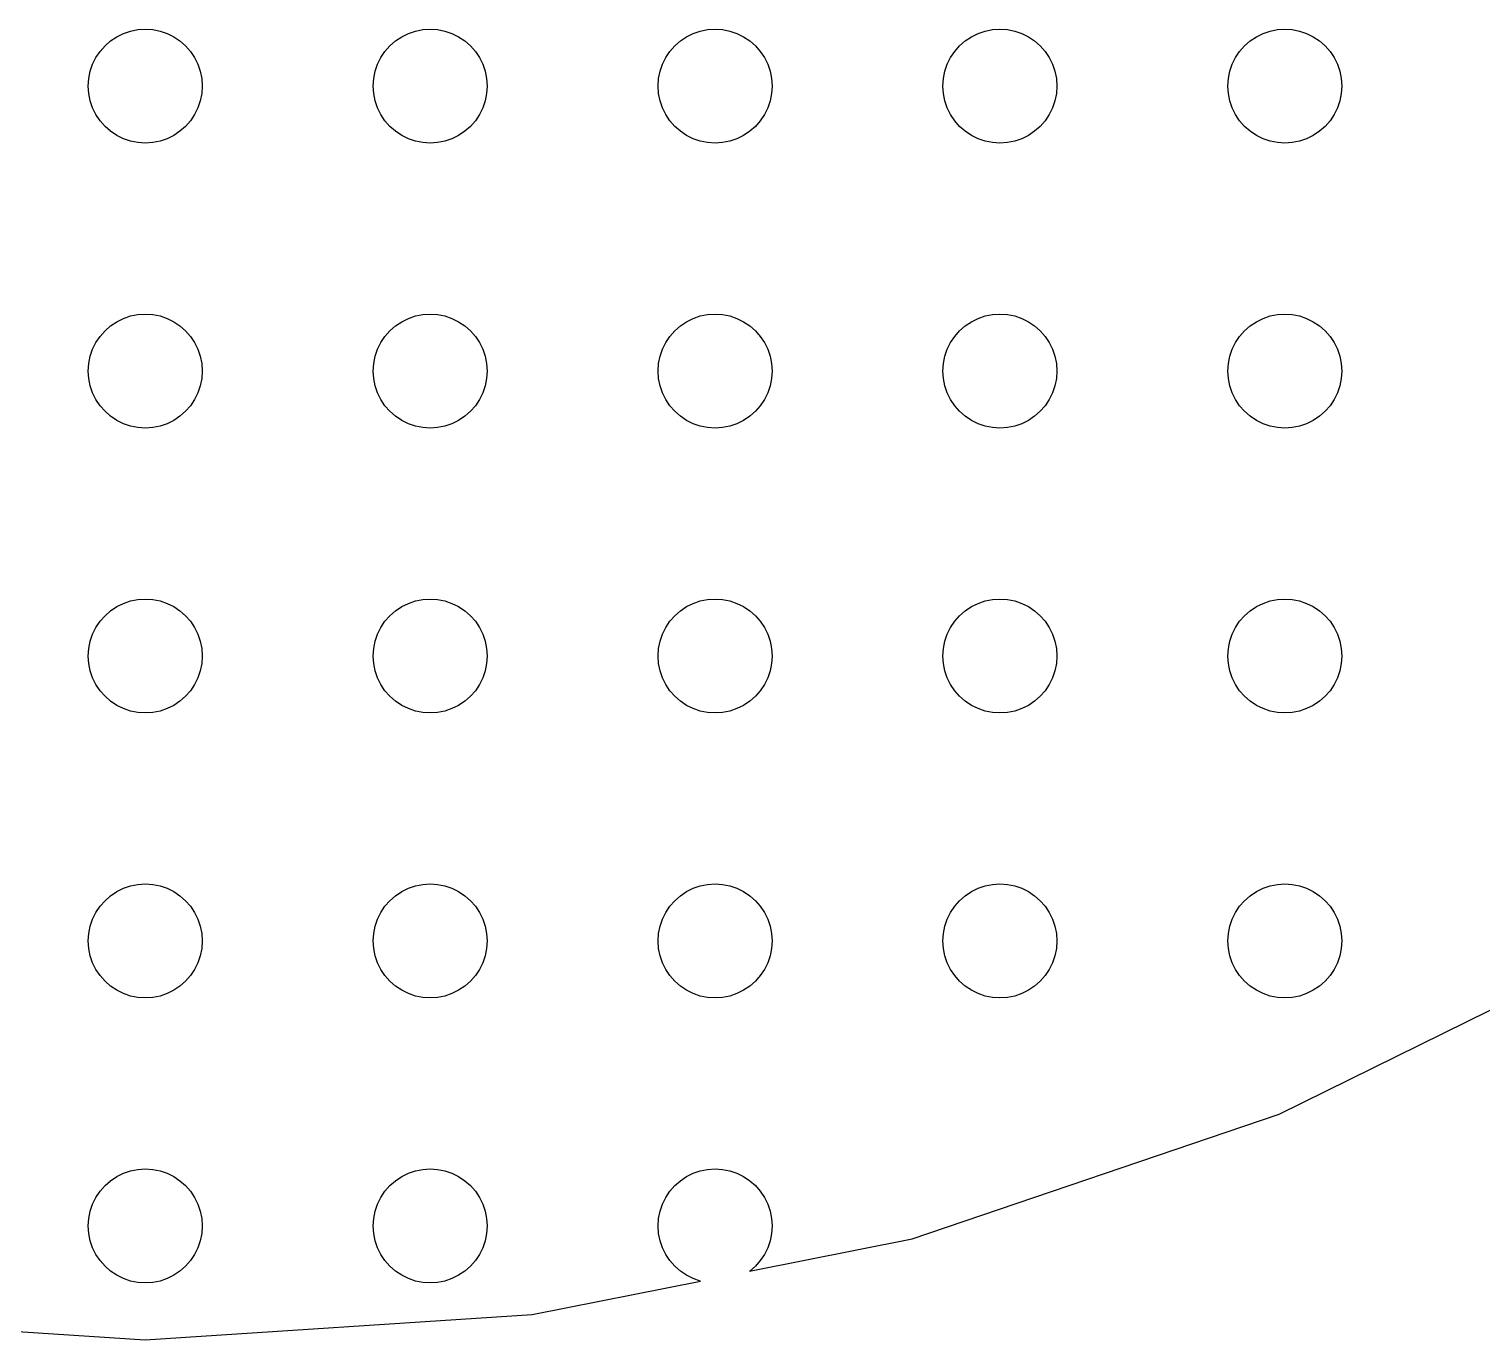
# Model space of a CAD drawing. Header units: metres. Extents: x -156 to 156, y -156 to 156.
# Drawn here: x -6.1 to 70.4, y -156 to -87 of the extents above; entities that cross this region are included whole.
import ezdxf

# ---------------------------------------------------------------- set-up
doc = ezdxf.new("R2010")
doc.units = ezdxf.units.M

msp = doc.modelspace()

# ---------------------------------------------------------------- linework, layer by layer
for p, q in [((-1.14804, -87.2284), (-0.77644, -87.1022)), ((-0.77644, -87.1022), (-0.39157, -87.0257)), ((-0.39157, -87.0257), (0, -87)), ((0, -87), (0.39157, -87.0257)), ((0.39157, -87.0257), (0.77644, -87.1022)), ((0.77644, -87.1022), (1.14804, -87.2284)), ((13.8519, -87.2284), (14.2235, -87.1022)), ((14.2235, -87.1022), (14.6084, -87.0257)), ((14.6084, -87.0257), (15, -87)), ((15, -87), (15.3916, -87.0257)), ((15.3916, -87.0257), (15.7764, -87.1022)), ((15.7764, -87.1022), (16.148, -87.2284)), ((28.8519, -87.2284), (29.2235, -87.1022)), ((29.2235, -87.1022), (29.6084, -87.0257)), ((29.6084, -87.0257), (30, -87)), ((30, -87), (30.3916, -87.0257)), ((30.3916, -87.0257), (30.7764, -87.1022)), ((30.7764, -87.1022), (31.148, -87.2284)), ((43.8519, -87.2284), (44.2235, -87.1022)), ((44.2235, -87.1022), (44.6084, -87.0257)), ((44.6084, -87.0257), (45, -87)), ((45, -87), (45.3916, -87.0257)), ((45.3916, -87.0257), (45.7765, -87.1022)), ((45.7765, -87.1022), (46.148, -87.2284)), ((58.8519, -87.2284), (59.2235, -87.1022)), ((59.2235, -87.1022), (59.6084, -87.0257)), ((59.6084, -87.0257), (60, -87)), ((60, -87), (60.3916, -87.0257)), ((60.3916, -87.0257), (60.7765, -87.1022)), ((60.7765, -87.1022), (61.148, -87.2284)), ((-2.38005, -88.1737), (-2.12131, -87.8787)), ((-2.12131, -87.8787), (-1.82628, -87.6199)), ((-1.82628, -87.6199), (-1.5, -87.4019)), ((-1.5, -87.4019), (-1.14804, -87.2284)), ((1.14804, -87.2284), (1.5, -87.4019)), ((1.5, -87.4019), (1.82628, -87.6199)), ((1.82628, -87.6199), (2.12131, -87.8787)), ((2.12131, -87.8787), (2.38005, -88.1737)), ((12.6199, -88.1737), (12.8787, -87.8787)), ((12.8787, -87.8787), (13.1737, -87.6199)), ((13.1737, -87.6199), (13.5, -87.4019)), ((13.5, -87.4019), (13.8519, -87.2284)), ((16.148, -87.2284), (16.5, -87.4019)), ((16.5, -87.4019), (16.8263, -87.6199)), ((16.8263, -87.6199), (17.1213, -87.8787)), ((17.1213, -87.8787), (17.3801, -88.1737)), ((27.6199, -88.1737), (27.8787, -87.8787)), ((27.8787, -87.8787), (28.1737, -87.6199)), ((28.1737, -87.6199), (28.5, -87.4019)), ((28.5, -87.4019), (28.8519, -87.2284)), ((31.148, -87.2284), (31.5, -87.4019)), ((31.5, -87.4019), (31.8263, -87.6199)), ((31.8263, -87.6199), (32.1213, -87.8787)), ((32.1213, -87.8787), (32.3801, -88.1737)), ((42.6199, -88.1737), (42.8787, -87.8787)), ((42.8787, -87.8787), (43.1737, -87.6199)), ((43.1737, -87.6199), (43.5, -87.4019)), ((43.5, -87.4019), (43.8519, -87.2284)), ((46.148, -87.2284), (46.5, -87.4019)), ((46.5, -87.4019), (46.8263, -87.6199)), ((46.8263, -87.6199), (47.1213, -87.8787)), ((47.1213, -87.8787), (47.3801, -88.1737)), ((57.6199, -88.1737), (57.8787, -87.8787)), ((57.8787, -87.8787), (58.1737, -87.6199)), ((58.1737, -87.6199), (58.5, -87.4019)), ((58.5, -87.4019), (58.8519, -87.2284)), ((61.148, -87.2284), (61.5, -87.4019)), ((61.5, -87.4019), (61.8263, -87.6199)), ((61.8263, -87.6199), (62.1213, -87.8787)), ((62.1213, -87.8787), (62.3801, -88.1737)), ((-2.77164, -88.8519), (-2.59807, -88.5)), ((-2.59807, -88.5), (-2.38005, -88.1737)), ((2.38005, -88.1737), (2.59807, -88.5)), ((2.59807, -88.5), (2.77164, -88.8519)), ((12.2283, -88.8519), (12.4019, -88.5)), ((12.4019, -88.5), (12.6199, -88.1737)), ((17.3801, -88.1737), (17.5981, -88.5)), ((17.5981, -88.5), (17.7716, -88.8519)), ((27.2283, -88.8519), (27.4019, -88.5)), ((27.4019, -88.5), (27.6199, -88.1737)), ((32.3801, -88.1737), (32.5981, -88.5)), ((32.5981, -88.5), (32.7716, -88.8519)), ((42.2284, -88.8519), (42.4019, -88.5)), ((42.4019, -88.5), (42.6199, -88.1737)), ((47.3801, -88.1737), (47.5981, -88.5)), ((47.5981, -88.5), (47.7716, -88.8519)), ((57.2284, -88.8519), (57.4019, -88.5)), ((57.4019, -88.5), (57.6199, -88.1737)), ((62.3801, -88.1737), (62.5981, -88.5)), ((62.5981, -88.5), (62.7716, -88.8519)), ((-2.97432, -89.6084), (-2.89777, -89.2235)), ((-2.89777, -89.2235), (-2.77164, -88.8519)), ((2.77164, -88.8519), (2.89777, -89.2235)), ((2.89777, -89.2235), (2.97432, -89.6084)), ((12.0257, -89.6084), (12.1022, -89.2235)), ((12.1022, -89.2235), (12.2283, -88.8519)), ((17.7716, -88.8519), (17.8978, -89.2235)), ((17.8978, -89.2235), (17.9743, -89.6084)), ((27.0257, -89.6084), (27.1022, -89.2235)), ((27.1022, -89.2235), (27.2283, -88.8519)), ((32.7716, -88.8519), (32.8978, -89.2235)), ((32.8978, -89.2235), (32.9743, -89.6084)), ((42.0257, -89.6084), (42.1022, -89.2235)), ((42.1022, -89.2235), (42.2284, -88.8519)), ((47.7716, -88.8519), (47.8978, -89.2235)), ((47.8978, -89.2235), (47.9743, -89.6084)), ((57.0257, -89.6084), (57.1022, -89.2235)), ((57.1022, -89.2235), (57.2284, -88.8519)), ((62.7716, -88.8519), (62.8978, -89.2235)), ((62.8978, -89.2235), (62.9743, -89.6084)), ((-3, -90), (-2.97432, -89.6084)), ((-2.97432, -90.3916), (-3, -90)), ((2.97432, -89.6084), (3, -90)), ((3, -90), (2.97432, -90.3916)), ((12, -90), (12.0257, -89.6084)), ((12.0257, -90.3916), (12, -90)), ((17.9743, -89.6084), (18, -90)), ((18, -90), (17.9743, -90.3916)), ((27, -90), (27.0257, -89.6084)), ((27.0257, -90.3916), (27, -90)), ((32.9743, -89.6084), (33, -90)), ((33, -90), (32.9743, -90.3916)), ((42, -90), (42.0257, -89.6084)), ((42.0257, -90.3916), (42, -90)), ((47.9743, -89.6084), (48, -90)), ((48, -90), (47.9743, -90.3916)), ((57, -90), (57.0257, -89.6084)), ((57.0257, -90.3916), (57, -90)), ((62.9743, -89.6084), (63, -90)), ((63, -90), (62.9743, -90.3916)), ((-2.89777, -90.7765), (-2.97432, -90.3916)), ((-2.77164, -91.148), (-2.89777, -90.7765)), ((2.89777, -90.7765), (2.77164, -91.148)), ((2.97432, -90.3916), (2.89777, -90.7765)), ((12.1022, -90.7765), (12.0257, -90.3916)), ((12.2283, -91.148), (12.1022, -90.7765)), ((17.8978, -90.7765), (17.7716, -91.148)), ((17.9743, -90.3916), (17.8978, -90.7765)), ((27.1022, -90.7765), (27.0257, -90.3916)), ((27.2283, -91.148), (27.1022, -90.7765)), ((32.8978, -90.7765), (32.7716, -91.148)), ((32.9743, -90.3916), (32.8978, -90.7765)), ((42.1022, -90.7765), (42.0257, -90.3916)), ((42.2284, -91.148), (42.1022, -90.7765)), ((47.8978, -90.7765), (47.7716, -91.148)), ((47.9743, -90.3916), (47.8978, -90.7765)), ((57.1022, -90.7765), (57.0257, -90.3916)), ((57.2284, -91.148), (57.1022, -90.7765)), ((62.8978, -90.7765), (62.7716, -91.148)), ((62.9743, -90.3916), (62.8978, -90.7765)), ((-2.59807, -91.5), (-2.77164, -91.148)), ((-2.38005, -91.8263), (-2.59807, -91.5)), ((2.59807, -91.5), (2.38005, -91.8263)), ((2.77164, -91.148), (2.59807, -91.5)), ((12.4019, -91.5), (12.2283, -91.148)), ((12.6199, -91.8263), (12.4019, -91.5)), ((17.5981, -91.5), (17.3801, -91.8263)), ((17.7716, -91.148), (17.5981, -91.5)), ((27.4019, -91.5), (27.2283, -91.148)), ((27.6199, -91.8263), (27.4019, -91.5)), ((32.5981, -91.5), (32.3801, -91.8263)), ((32.7716, -91.148), (32.5981, -91.5)), ((42.4019, -91.5), (42.2284, -91.148)), ((42.6199, -91.8263), (42.4019, -91.5)), ((47.5981, -91.5), (47.3801, -91.8263)), ((47.7716, -91.148), (47.5981, -91.5)), ((57.4019, -91.5), (57.2284, -91.148)), ((57.6199, -91.8263), (57.4019, -91.5)), ((62.5981, -91.5), (62.3801, -91.8263)), ((62.7716, -91.148), (62.5981, -91.5)), ((-2.12131, -92.1213), (-2.38005, -91.8263)), ((-1.82628, -92.3801), (-2.12131, -92.1213)), ((-1.5, -92.5981), (-1.82628, -92.3801)), ((1.82628, -92.3801), (1.5, -92.5981)), ((2.12131, -92.1213), (1.82628, -92.3801)), ((2.38005, -91.8263), (2.12131, -92.1213)), ((12.8787, -92.1213), (12.6199, -91.8263)), ((13.1737, -92.3801), (12.8787, -92.1213)), ((13.5, -92.5981), (13.1737, -92.3801)), ((16.8263, -92.3801), (16.5, -92.5981)), ((17.1213, -92.1213), (16.8263, -92.3801)), ((17.3801, -91.8263), (17.1213, -92.1213)), ((27.8787, -92.1213), (27.6199, -91.8263)), ((28.1737, -92.3801), (27.8787, -92.1213)), ((28.5, -92.5981), (28.1737, -92.3801)), ((31.8263, -92.3801), (31.5, -92.5981)), ((32.1213, -92.1213), (31.8263, -92.3801)), ((32.3801, -91.8263), (32.1213, -92.1213)), ((42.8787, -92.1213), (42.6199, -91.8263)), ((43.1737, -92.3801), (42.8787, -92.1213)), ((43.5, -92.5981), (43.1737, -92.3801)), ((46.8263, -92.3801), (46.5, -92.5981)), ((47.1213, -92.1213), (46.8263, -92.3801)), ((47.3801, -91.8263), (47.1213, -92.1213)), ((57.8787, -92.1213), (57.6199, -91.8263)), ((58.1737, -92.3801), (57.8787, -92.1213)), ((58.5, -92.5981), (58.1737, -92.3801)), ((61.8263, -92.3801), (61.5, -92.5981)), ((62.1213, -92.1213), (61.8263, -92.3801)), ((62.3801, -91.8263), (62.1213, -92.1213)), ((-1.14804, -92.7716), (-1.5, -92.5981)), ((-0.77644, -92.8978), (-1.14804, -92.7716)), ((-0.39157, -92.9743), (-0.77644, -92.8978)), ((0, -93), (-0.39157, -92.9743)), ((0.39157, -92.9743), (0, -93)), ((0.77644, -92.8978), (0.39157, -92.9743)), ((1.14804, -92.7716), (0.77644, -92.8978)), ((1.5, -92.5981), (1.14804, -92.7716)), ((13.8519, -92.7716), (13.5, -92.5981)), ((14.2235, -92.8978), (13.8519, -92.7716)), ((14.6084, -92.9743), (14.2235, -92.8978)), ((15, -93), (14.6084, -92.9743)), ((15.3916, -92.9743), (15, -93)), ((15.7764, -92.8978), (15.3916, -92.9743)), ((16.148, -92.7716), (15.7764, -92.8978)), ((16.5, -92.5981), (16.148, -92.7716)), ((28.8519, -92.7716), (28.5, -92.5981)), ((29.2235, -92.8978), (28.8519, -92.7716)), ((29.6084, -92.9743), (29.2235, -92.8978)), ((30, -93), (29.6084, -92.9743)), ((30.3916, -92.9743), (30, -93)), ((30.7764, -92.8978), (30.3916, -92.9743)), ((31.148, -92.7716), (30.7764, -92.8978)), ((31.5, -92.5981), (31.148, -92.7716)), ((43.8519, -92.7716), (43.5, -92.5981)), ((44.2235, -92.8978), (43.8519, -92.7716)), ((44.6084, -92.9743), (44.2235, -92.8978)), ((45, -93), (44.6084, -92.9743)), ((45.3916, -92.9743), (45, -93)), ((45.7765, -92.8978), (45.3916, -92.9743)), ((46.148, -92.7716), (45.7765, -92.8978)), ((46.5, -92.5981), (46.148, -92.7716)), ((58.8519, -92.7716), (58.5, -92.5981)), ((59.2235, -92.8978), (58.8519, -92.7716)), ((59.6084, -92.9743), (59.2235, -92.8978)), ((60, -93), (59.6084, -92.9743)), ((60.3916, -92.9743), (60, -93)), ((60.7765, -92.8978), (60.3916, -92.9743)), ((61.148, -92.7716), (60.7765, -92.8978)), ((61.5, -92.5981), (61.148, -92.7716)), ((-1.82628, -102.62), (-1.5, -102.402)), ((-1.5, -102.402), (-1.14804, -102.228)), ((-1.14804, -102.228), (-0.77644, -102.102)), ((-0.77644, -102.102), (-0.39157, -102.026)), ((-0.39157, -102.026), (0, -102)), ((0, -102), (0.39157, -102.026)), ((0.39157, -102.026), (0.77644, -102.102)), ((0.77644, -102.102), (1.14804, -102.228)), ((1.14804, -102.228), (1.5, -102.402)), ((1.5, -102.402), (1.82628, -102.62)), ((13.1737, -102.62), (13.5, -102.402)), ((13.5, -102.402), (13.8519, -102.228)), ((13.8519, -102.228), (14.2235, -102.102)), ((14.2235, -102.102), (14.6084, -102.026)), ((14.6084, -102.026), (15, -102)), ((15, -102), (15.3916, -102.026)), ((15.3916, -102.026), (15.7764, -102.102)), ((15.7764, -102.102), (16.148, -102.228)), ((16.148, -102.228), (16.5, -102.402)), ((16.5, -102.402), (16.8263, -102.62)), ((28.1737, -102.62), (28.5, -102.402)), ((28.5, -102.402), (28.8519, -102.228)), ((28.8519, -102.228), (29.2235, -102.102)), ((29.2235, -102.102), (29.6084, -102.026)), ((29.6084, -102.026), (30, -102)), ((30, -102), (30.3916, -102.026)), ((30.3916, -102.026), (30.7764, -102.102)), ((30.7764, -102.102), (31.148, -102.228)), ((31.148, -102.228), (31.5, -102.402)), ((31.5, -102.402), (31.8263, -102.62)), ((43.1737, -102.62), (43.5, -102.402)), ((43.5, -102.402), (43.8519, -102.228)), ((43.8519, -102.228), (44.2235, -102.102)), ((44.2235, -102.102), (44.6084, -102.026)), ((44.6084, -102.026), (45, -102)), ((45, -102), (45.3916, -102.026)), ((45.3916, -102.026), (45.7765, -102.102)), ((45.7765, -102.102), (46.148, -102.228)), ((46.148, -102.228), (46.5, -102.402)), ((46.5, -102.402), (46.8263, -102.62)), ((58.1737, -102.62), (58.5, -102.402)), ((58.5, -102.402), (58.8519, -102.228)), ((58.8519, -102.228), (59.2235, -102.102)), ((59.2235, -102.102), (59.6084, -102.026)), ((59.6084, -102.026), (60, -102)), ((60, -102), (60.3916, -102.026)), ((60.3916, -102.026), (60.7765, -102.102)), ((60.7765, -102.102), (61.148, -102.228)), ((61.148, -102.228), (61.5, -102.402)), ((61.5, -102.402), (61.8263, -102.62)), ((-2.59807, -103.5), (-2.38005, -103.174)), ((-2.38005, -103.174), (-2.12131, -102.879)), ((-2.12131, -102.879), (-1.82628, -102.62)), ((1.82628, -102.62), (2.12131, -102.879)), ((2.12131, -102.879), (2.38005, -103.174)), ((2.38005, -103.174), (2.59807, -103.5)), ((12.4019, -103.5), (12.6199, -103.174)), ((12.6199, -103.174), (12.8787, -102.879)), ((12.8787, -102.879), (13.1737, -102.62)), ((16.8263, -102.62), (17.1213, -102.879)), ((17.1213, -102.879), (17.3801, -103.174)), ((17.3801, -103.174), (17.5981, -103.5)), ((27.4019, -103.5), (27.6199, -103.174)), ((27.6199, -103.174), (27.8787, -102.879)), ((27.8787, -102.879), (28.1737, -102.62)), ((31.8263, -102.62), (32.1213, -102.879)), ((32.1213, -102.879), (32.3801, -103.174)), ((32.3801, -103.174), (32.5981, -103.5)), ((42.4019, -103.5), (42.6199, -103.174)), ((42.6199, -103.174), (42.8787, -102.879)), ((42.8787, -102.879), (43.1737, -102.62)), ((46.8263, -102.62), (47.1213, -102.879)), ((47.1213, -102.879), (47.3801, -103.174)), ((47.3801, -103.174), (47.5981, -103.5)), ((57.4019, -103.5), (57.6199, -103.174)), ((57.6199, -103.174), (57.8787, -102.879)), ((57.8787, -102.879), (58.1737, -102.62)), ((61.8263, -102.62), (62.1213, -102.879)), ((62.1213, -102.879), (62.3801, -103.174)), ((62.3801, -103.174), (62.5981, -103.5)), ((-2.89777, -104.224), (-2.77164, -103.852)), ((-2.77164, -103.852), (-2.59807, -103.5)), ((2.59807, -103.5), (2.77164, -103.852)), ((2.77164, -103.852), (2.89777, -104.224)), ((12.1022, -104.224), (12.2283, -103.852)), ((12.2283, -103.852), (12.4019, -103.5)), ((17.5981, -103.5), (17.7716, -103.852)), ((17.7716, -103.852), (17.8978, -104.224)), ((27.1022, -104.224), (27.2283, -103.852)), ((27.2283, -103.852), (27.4019, -103.5)), ((32.5981, -103.5), (32.7716, -103.852)), ((32.7716, -103.852), (32.8978, -104.224)), ((42.1022, -104.224), (42.2284, -103.852)), ((42.2284, -103.852), (42.4019, -103.5)), ((47.5981, -103.5), (47.7716, -103.852)), ((47.7716, -103.852), (47.8978, -104.224)), ((57.1022, -104.224), (57.2284, -103.852)), ((57.2284, -103.852), (57.4019, -103.5)), ((62.5981, -103.5), (62.7716, -103.852)), ((62.7716, -103.852), (62.8978, -104.224)), ((-3, -105), (-2.97432, -104.608)), ((-2.97432, -104.608), (-2.89777, -104.224)), ((2.89777, -104.224), (2.97432, -104.608)), ((2.97432, -104.608), (3, -105)), ((12, -105), (12.0257, -104.608)), ((12.0257, -104.608), (12.1022, -104.224)), ((17.8978, -104.224), (17.9743, -104.608)), ((17.9743, -104.608), (18, -105)), ((27, -105), (27.0257, -104.608)), ((27.0257, -104.608), (27.1022, -104.224)), ((32.8978, -104.224), (32.9743, -104.608)), ((32.9743, -104.608), (33, -105)), ((42, -105), (42.0257, -104.608)), ((42.0257, -104.608), (42.1022, -104.224)), ((47.8978, -104.224), (47.9743, -104.608)), ((47.9743, -104.608), (48, -105)), ((57, -105), (57.0257, -104.608)), ((57.0257, -104.608), (57.1022, -104.224)), ((62.8978, -104.224), (62.9743, -104.608)), ((62.9743, -104.608), (63, -105)), ((-2.97432, -105.392), (-3, -105)), ((-2.89777, -105.776), (-2.97432, -105.392)), ((2.97432, -105.392), (2.89777, -105.776)), ((3, -105), (2.97432, -105.392)), ((12.0257, -105.392), (12, -105)), ((12.1022, -105.776), (12.0257, -105.392)), ((17.9743, -105.392), (17.8978, -105.776)), ((18, -105), (17.9743, -105.392)), ((27.0257, -105.392), (27, -105)), ((27.1022, -105.776), (27.0257, -105.392)), ((32.9743, -105.392), (32.8978, -105.776)), ((33, -105), (32.9743, -105.392)), ((42.0257, -105.392), (42, -105)), ((42.1022, -105.776), (42.0257, -105.392)), ((47.9743, -105.392), (47.8978, -105.776)), ((48, -105), (47.9743, -105.392)), ((57.0257, -105.392), (57, -105)), ((57.1022, -105.776), (57.0257, -105.392)), ((62.9743, -105.392), (62.8978, -105.776)), ((63, -105), (62.9743, -105.392)), ((-2.77164, -106.148), (-2.89777, -105.776)), ((-2.59807, -106.5), (-2.77164, -106.148)), ((2.77164, -106.148), (2.59807, -106.5)), ((2.89777, -105.776), (2.77164, -106.148)), ((12.2283, -106.148), (12.1022, -105.776)), ((12.4019, -106.5), (12.2283, -106.148)), ((17.7716, -106.148), (17.5981, -106.5)), ((17.8978, -105.776), (17.7716, -106.148)), ((27.2283, -106.148), (27.1022, -105.776)), ((27.4019, -106.5), (27.2283, -106.148)), ((32.7716, -106.148), (32.5981, -106.5)), ((32.8978, -105.776), (32.7716, -106.148)), ((42.2284, -106.148), (42.1022, -105.776)), ((42.4019, -106.5), (42.2284, -106.148)), ((47.7716, -106.148), (47.5981, -106.5)), ((47.8978, -105.776), (47.7716, -106.148)), ((57.2284, -106.148), (57.1022, -105.776)), ((57.4019, -106.5), (57.2284, -106.148)), ((62.7716, -106.148), (62.5981, -106.5)), ((62.8978, -105.776), (62.7716, -106.148)), ((-2.38005, -106.826), (-2.59807, -106.5)), ((-2.12131, -107.121), (-2.38005, -106.826)), ((2.38005, -106.826), (2.12131, -107.121)), ((2.59807, -106.5), (2.38005, -106.826)), ((12.6199, -106.826), (12.4019, -106.5)), ((12.8787, -107.121), (12.6199, -106.826)), ((17.3801, -106.826), (17.1213, -107.121)), ((17.5981, -106.5), (17.3801, -106.826)), ((27.6199, -106.826), (27.4019, -106.5)), ((27.8787, -107.121), (27.6199, -106.826)), ((32.3801, -106.826), (32.1213, -107.121)), ((32.5981, -106.5), (32.3801, -106.826)), ((42.6199, -106.826), (42.4019, -106.5)), ((42.8787, -107.121), (42.6199, -106.826)), ((47.3801, -106.826), (47.1213, -107.121)), ((47.5981, -106.5), (47.3801, -106.826)), ((57.6199, -106.826), (57.4019, -106.5)), ((57.8787, -107.121), (57.6199, -106.826)), ((62.3801, -106.826), (62.1213, -107.121)), ((62.5981, -106.5), (62.3801, -106.826)), ((-1.82628, -107.38), (-2.12131, -107.121)), ((-1.5, -107.598), (-1.82628, -107.38)), ((-1.14804, -107.772), (-1.5, -107.598)), ((-0.77644, -107.898), (-1.14804, -107.772)), ((1.14804, -107.772), (0.77644, -107.898)), ((1.5, -107.598), (1.14804, -107.772)), ((1.82628, -107.38), (1.5, -107.598)), ((2.12131, -107.121), (1.82628, -107.38)), ((13.1737, -107.38), (12.8787, -107.121)), ((13.5, -107.598), (13.1737, -107.38)), ((13.8519, -107.772), (13.5, -107.598)), ((14.2235, -107.898), (13.8519, -107.772)), ((16.148, -107.772), (15.7764, -107.898)), ((16.5, -107.598), (16.148, -107.772)), ((16.8263, -107.38), (16.5, -107.598)), ((17.1213, -107.121), (16.8263, -107.38)), ((28.1737, -107.38), (27.8787, -107.121)), ((28.5, -107.598), (28.1737, -107.38)), ((28.8519, -107.772), (28.5, -107.598)), ((29.2235, -107.898), (28.8519, -107.772)), ((31.148, -107.772), (30.7764, -107.898)), ((31.5, -107.598), (31.148, -107.772)), ((31.8263, -107.38), (31.5, -107.598)), ((32.1213, -107.121), (31.8263, -107.38)), ((43.1737, -107.38), (42.8787, -107.121)), ((43.5, -107.598), (43.1737, -107.38)), ((43.8519, -107.772), (43.5, -107.598)), ((44.2235, -107.898), (43.8519, -107.772)), ((46.148, -107.772), (45.7765, -107.898)), ((46.5, -107.598), (46.148, -107.772)), ((46.8263, -107.38), (46.5, -107.598)), ((47.1213, -107.121), (46.8263, -107.38)), ((58.1737, -107.38), (57.8787, -107.121)), ((58.5, -107.598), (58.1737, -107.38)), ((58.8519, -107.772), (58.5, -107.598)), ((59.2235, -107.898), (58.8519, -107.772)), ((61.148, -107.772), (60.7765, -107.898)), ((61.5, -107.598), (61.148, -107.772)), ((61.8263, -107.38), (61.5, -107.598)), ((62.1213, -107.121), (61.8263, -107.38)), ((-0.39157, -107.974), (-0.77644, -107.898)), ((0, -108), (-0.39157, -107.974)), ((0.39157, -107.974), (0, -108)), ((0.77644, -107.898), (0.39157, -107.974)), ((14.6084, -107.974), (14.2235, -107.898)), ((15, -108), (14.6084, -107.974)), ((15.3916, -107.974), (15, -108)), ((15.7764, -107.898), (15.3916, -107.974)), ((29.6084, -107.974), (29.2235, -107.898)), ((30, -108), (29.6084, -107.974)), ((30.3916, -107.974), (30, -108)), ((30.7764, -107.898), (30.3916, -107.974)), ((44.6084, -107.974), (44.2235, -107.898)), ((45, -108), (44.6084, -107.974)), ((45.3916, -107.974), (45, -108)), ((45.7765, -107.898), (45.3916, -107.974)), ((59.6084, -107.974), (59.2235, -107.898)), ((60, -108), (59.6084, -107.974)), ((60.3916, -107.974), (60, -108)), ((60.7765, -107.898), (60.3916, -107.974)), ((-0.77644, -117.102), (-0.39157, -117.026)), ((-0.39157, -117.026), (0, -117)), ((0, -117), (0.39157, -117.026)), ((0.39157, -117.026), (0.77644, -117.102)), ((14.2235, -117.102), (14.6084, -117.026)), ((14.6084, -117.026), (15, -117)), ((15, -117), (15.3916, -117.026)), ((15.3916, -117.026), (15.7764, -117.102)), ((29.2235, -117.102), (29.6084, -117.026)), ((29.6084, -117.026), (30, -117)), ((30, -117), (30.3916, -117.026)), ((30.3916, -117.026), (30.7764, -117.102)), ((44.2235, -117.102), (44.6084, -117.026)), ((44.6084, -117.026), (45, -117)), ((45, -117), (45.3916, -117.026)), ((45.3916, -117.026), (45.7765, -117.102)), ((59.2235, -117.102), (59.6084, -117.026)), ((59.6084, -117.026), (60, -117)), ((60, -117), (60.3916, -117.026)), ((60.3916, -117.026), (60.7765, -117.102)), ((-2.12131, -117.879), (-1.82628, -117.62)), ((-1.82628, -117.62), (-1.5, -117.402)), ((-1.5, -117.402), (-1.14804, -117.228)), ((-1.14804, -117.228), (-0.77644, -117.102)), ((0.77644, -117.102), (1.14804, -117.228)), ((1.14804, -117.228), (1.5, -117.402)), ((1.5, -117.402), (1.82628, -117.62)), ((1.82628, -117.62), (2.12131, -117.879)), ((12.8787, -117.879), (13.1737, -117.62)), ((13.1737, -117.62), (13.5, -117.402)), ((13.5, -117.402), (13.8519, -117.228)), ((13.8519, -117.228), (14.2235, -117.102)), ((15.7764, -117.102), (16.148, -117.228)), ((16.148, -117.228), (16.5, -117.402)), ((16.5, -117.402), (16.8263, -117.62)), ((16.8263, -117.62), (17.1213, -117.879)), ((27.8787, -117.879), (28.1737, -117.62)), ((28.1737, -117.62), (28.5, -117.402)), ((28.5, -117.402), (28.8519, -117.228)), ((28.8519, -117.228), (29.2235, -117.102)), ((30.7764, -117.102), (31.148, -117.228)), ((31.148, -117.228), (31.5, -117.402)), ((31.5, -117.402), (31.8263, -117.62)), ((31.8263, -117.62), (32.1213, -117.879)), ((42.8787, -117.879), (43.1737, -117.62)), ((43.1737, -117.62), (43.5, -117.402)), ((43.5, -117.402), (43.8519, -117.228)), ((43.8519, -117.228), (44.2235, -117.102)), ((45.7765, -117.102), (46.148, -117.228)), ((46.148, -117.228), (46.5, -117.402)), ((46.5, -117.402), (46.8263, -117.62)), ((46.8263, -117.62), (47.1213, -117.879)), ((57.8787, -117.879), (58.1737, -117.62)), ((58.1737, -117.62), (58.5, -117.402)), ((58.5, -117.402), (58.8519, -117.228)), ((58.8519, -117.228), (59.2235, -117.102)), ((60.7765, -117.102), (61.148, -117.228)), ((61.148, -117.228), (61.5, -117.402)), ((61.5, -117.402), (61.8263, -117.62)), ((61.8263, -117.62), (62.1213, -117.879)), ((-2.77164, -118.852), (-2.59807, -118.5)), ((-2.59807, -118.5), (-2.38005, -118.174)), ((-2.38005, -118.174), (-2.12131, -117.879)), ((2.12131, -117.879), (2.38005, -118.174)), ((2.38005, -118.174), (2.59807, -118.5)), ((2.59807, -118.5), (2.77164, -118.852)), ((12.2283, -118.852), (12.4019, -118.5)), ((12.4019, -118.5), (12.6199, -118.174)), ((12.6199, -118.174), (12.8787, -117.879)), ((17.1213, -117.879), (17.3801, -118.174)), ((17.3801, -118.174), (17.5981, -118.5)), ((17.5981, -118.5), (17.7716, -118.852)), ((27.2283, -118.852), (27.4019, -118.5)), ((27.4019, -118.5), (27.6199, -118.174)), ((27.6199, -118.174), (27.8787, -117.879)), ((32.1213, -117.879), (32.3801, -118.174)), ((32.3801, -118.174), (32.5981, -118.5)), ((32.5981, -118.5), (32.7716, -118.852)), ((42.2284, -118.852), (42.4019, -118.5)), ((42.4019, -118.5), (42.6199, -118.174)), ((42.6199, -118.174), (42.8787, -117.879)), ((47.1213, -117.879), (47.3801, -118.174)), ((47.3801, -118.174), (47.5981, -118.5)), ((47.5981, -118.5), (47.7716, -118.852)), ((57.2284, -118.852), (57.4019, -118.5)), ((57.4019, -118.5), (57.6199, -118.174)), ((57.6199, -118.174), (57.8787, -117.879)), ((62.1213, -117.879), (62.3801, -118.174)), ((62.3801, -118.174), (62.5981, -118.5)), ((62.5981, -118.5), (62.7716, -118.852)), ((-2.97432, -119.608), (-2.89777, -119.224)), ((-2.89777, -119.224), (-2.77164, -118.852)), ((2.77164, -118.852), (2.89777, -119.224)), ((2.89777, -119.224), (2.97432, -119.608)), ((12.0257, -119.608), (12.1022, -119.224)), ((12.1022, -119.224), (12.2283, -118.852)), ((17.7716, -118.852), (17.8978, -119.224)), ((17.8978, -119.224), (17.9743, -119.608)), ((27.0257, -119.608), (27.1022, -119.224)), ((27.1022, -119.224), (27.2283, -118.852)), ((32.7716, -118.852), (32.8978, -119.224)), ((32.8978, -119.224), (32.9743, -119.608)), ((42.0257, -119.608), (42.1022, -119.224)), ((42.1022, -119.224), (42.2284, -118.852)), ((47.7716, -118.852), (47.8978, -119.224)), ((47.8978, -119.224), (47.9743, -119.608)), ((57.0257, -119.608), (57.1022, -119.224)), ((57.1022, -119.224), (57.2284, -118.852)), ((62.7716, -118.852), (62.8978, -119.224)), ((62.8978, -119.224), (62.9743, -119.608)), ((-3, -120), (-2.97432, -119.608)), ((-2.97432, -120.392), (-3, -120)), ((2.97432, -119.608), (3, -120)), ((3, -120), (2.97432, -120.392)), ((12, -120), (12.0257, -119.608)), ((12.0257, -120.392), (12, -120)), ((17.9743, -119.608), (18, -120)), ((18, -120), (17.9743, -120.392)), ((27, -120), (27.0257, -119.608)), ((27.0257, -120.392), (27, -120)), ((32.9743, -119.608), (33, -120)), ((33, -120), (32.9743, -120.392)), ((42, -120), (42.0257, -119.608)), ((42.0257, -120.392), (42, -120)), ((47.9743, -119.608), (48, -120)), ((48, -120), (47.9743, -120.392)), ((57, -120), (57.0257, -119.608)), ((57.0257, -120.392), (57, -120)), ((62.9743, -119.608), (63, -120)), ((63, -120), (62.9743, -120.392)), ((-2.89777, -120.776), (-2.97432, -120.392)), ((-2.77164, -121.148), (-2.89777, -120.776)), ((2.89777, -120.776), (2.77164, -121.148)), ((2.97432, -120.392), (2.89777, -120.776)), ((12.1022, -120.776), (12.0257, -120.392)), ((12.2283, -121.148), (12.1022, -120.776)), ((17.8978, -120.776), (17.7716, -121.148)), ((17.9743, -120.392), (17.8978, -120.776)), ((27.1022, -120.776), (27.0257, -120.392)), ((27.2283, -121.148), (27.1022, -120.776)), ((32.8978, -120.776), (32.7716, -121.148)), ((32.9743, -120.392), (32.8978, -120.776)), ((42.1022, -120.776), (42.0257, -120.392)), ((42.2284, -121.148), (42.1022, -120.776)), ((47.8978, -120.776), (47.7716, -121.148)), ((47.9743, -120.392), (47.8978, -120.776)), ((57.1022, -120.776), (57.0257, -120.392)), ((57.2284, -121.148), (57.1022, -120.776)), ((62.8978, -120.776), (62.7716, -121.148)), ((62.9743, -120.392), (62.8978, -120.776)), ((-2.59807, -121.5), (-2.77164, -121.148)), ((-2.38005, -121.826), (-2.59807, -121.5)), ((2.59807, -121.5), (2.38005, -121.826)), ((2.77164, -121.148), (2.59807, -121.5)), ((12.4019, -121.5), (12.2283, -121.148)), ((12.6199, -121.826), (12.4019, -121.5)), ((17.5981, -121.5), (17.3801, -121.826)), ((17.7716, -121.148), (17.5981, -121.5)), ((27.4019, -121.5), (27.2283, -121.148)), ((27.6199, -121.826), (27.4019, -121.5)), ((32.5981, -121.5), (32.3801, -121.826)), ((32.7716, -121.148), (32.5981, -121.5)), ((42.4019, -121.5), (42.2284, -121.148)), ((42.6199, -121.826), (42.4019, -121.5)), ((47.5981, -121.5), (47.3801, -121.826)), ((47.7716, -121.148), (47.5981, -121.5)), ((57.4019, -121.5), (57.2284, -121.148)), ((57.6199, -121.826), (57.4019, -121.5)), ((62.5981, -121.5), (62.3801, -121.826)), ((62.7716, -121.148), (62.5981, -121.5)), ((-2.12131, -122.121), (-2.38005, -121.826)), ((-1.82628, -122.38), (-2.12131, -122.121)), ((-1.5, -122.598), (-1.82628, -122.38)), ((1.82628, -122.38), (1.5, -122.598)), ((2.12131, -122.121), (1.82628, -122.38)), ((2.38005, -121.826), (2.12131, -122.121)), ((12.8787, -122.121), (12.6199, -121.826)), ((13.1737, -122.38), (12.8787, -122.121)), ((13.5, -122.598), (13.1737, -122.38)), ((16.8263, -122.38), (16.5, -122.598)), ((17.1213, -122.121), (16.8263, -122.38)), ((17.3801, -121.826), (17.1213, -122.121)), ((27.8787, -122.121), (27.6199, -121.826)), ((28.1737, -122.38), (27.8787, -122.121)), ((28.5, -122.598), (28.1737, -122.38)), ((31.8263, -122.38), (31.5, -122.598)), ((32.1213, -122.121), (31.8263, -122.38)), ((32.3801, -121.826), (32.1213, -122.121)), ((42.8787, -122.121), (42.6199, -121.826)), ((43.1737, -122.38), (42.8787, -122.121)), ((43.5, -122.598), (43.1737, -122.38)), ((46.8263, -122.38), (46.5, -122.598)), ((47.1213, -122.121), (46.8263, -122.38)), ((47.3801, -121.826), (47.1213, -122.121)), ((57.8787, -122.121), (57.6199, -121.826)), ((58.1737, -122.38), (57.8787, -122.121)), ((58.5, -122.598), (58.1737, -122.38)), ((61.8263, -122.38), (61.5, -122.598)), ((62.1213, -122.121), (61.8263, -122.38)), ((62.3801, -121.826), (62.1213, -122.121)), ((-1.14804, -122.772), (-1.5, -122.598)), ((-0.77644, -122.898), (-1.14804, -122.772)), ((-0.39157, -122.974), (-0.77644, -122.898)), ((0, -123), (-0.39157, -122.974)), ((0.39157, -122.974), (0, -123)), ((0.77644, -122.898), (0.39157, -122.974)), ((1.14804, -122.772), (0.77644, -122.898)), ((1.5, -122.598), (1.14804, -122.772)), ((13.8519, -122.772), (13.5, -122.598)), ((14.2235, -122.898), (13.8519, -122.772)), ((14.6084, -122.974), (14.2235, -122.898)), ((15, -123), (14.6084, -122.974)), ((15.3916, -122.974), (15, -123)), ((15.7764, -122.898), (15.3916, -122.974)), ((16.148, -122.772), (15.7764, -122.898)), ((16.5, -122.598), (16.148, -122.772)), ((28.8519, -122.772), (28.5, -122.598)), ((29.2235, -122.898), (28.8519, -122.772)), ((29.6084, -122.974), (29.2235, -122.898)), ((30, -123), (29.6084, -122.974)), ((30.3916, -122.974), (30, -123)), ((30.7764, -122.898), (30.3916, -122.974)), ((31.148, -122.772), (30.7764, -122.898)), ((31.5, -122.598), (31.148, -122.772)), ((43.8519, -122.772), (43.5, -122.598)), ((44.2235, -122.898), (43.8519, -122.772)), ((44.6084, -122.974), (44.2235, -122.898)), ((45, -123), (44.6084, -122.974)), ((45.3916, -122.974), (45, -123)), ((45.7765, -122.898), (45.3916, -122.974)), ((46.148, -122.772), (45.7765, -122.898)), ((46.5, -122.598), (46.148, -122.772)), ((58.8519, -122.772), (58.5, -122.598)), ((59.2235, -122.898), (58.8519, -122.772)), ((59.6084, -122.974), (59.2235, -122.898)), ((60, -123), (59.6084, -122.974)), ((60.3916, -122.974), (60, -123)), ((60.7765, -122.898), (60.3916, -122.974)), ((61.148, -122.772), (60.7765, -122.898)), ((61.5, -122.598), (61.148, -122.772)), ((-1.5, -132.402), (-1.14804, -132.228)), ((-1.14804, -132.228), (-0.77644, -132.102)), ((-0.77644, -132.102), (-0.39157, -132.026)), ((-0.39157, -132.026), (0, -132)), ((0, -132), (0.39157, -132.026)), ((0.39157, -132.026), (0.77644, -132.102)), ((0.77644, -132.102), (1.14804, -132.228)), ((1.14804, -132.228), (1.5, -132.402)), ((13.5, -132.402), (13.8519, -132.228)), ((13.8519, -132.228), (14.2235, -132.102)), ((14.2235, -132.102), (14.6084, -132.026)), ((14.6084, -132.026), (15, -132)), ((15, -132), (15.3916, -132.026)), ((15.3916, -132.026), (15.7764, -132.102)), ((15.7764, -132.102), (16.148, -132.228)), ((16.148, -132.228), (16.5, -132.402)), ((28.5, -132.402), (28.8519, -132.228)), ((28.8519, -132.228), (29.2235, -132.102)), ((29.2235, -132.102), (29.6084, -132.026)), ((29.6084, -132.026), (30, -132)), ((30, -132), (30.3916, -132.026)), ((30.3916, -132.026), (30.7764, -132.102)), ((30.7764, -132.102), (31.148, -132.228)), ((31.148, -132.228), (31.5, -132.402)), ((43.5, -132.402), (43.8519, -132.228)), ((43.8519, -132.228), (44.2235, -132.102)), ((44.2235, -132.102), (44.6084, -132.026)), ((44.6084, -132.026), (45, -132)), ((45, -132), (45.3916, -132.026)), ((45.3916, -132.026), (45.7765, -132.102)), ((45.7765, -132.102), (46.148, -132.228)), ((46.148, -132.228), (46.5, -132.402)), ((58.5, -132.402), (58.8519, -132.228)), ((58.8519, -132.228), (59.2235, -132.102)), ((59.2235, -132.102), (59.6084, -132.026)), ((59.6084, -132.026), (60, -132)), ((60, -132), (60.3916, -132.026)), ((60.3916, -132.026), (60.7765, -132.102)), ((60.7765, -132.102), (61.148, -132.228)), ((61.148, -132.228), (61.5, -132.402)), ((-2.38005, -133.174), (-2.12131, -132.879)), ((-2.12131, -132.879), (-1.82628, -132.62)), ((-1.82628, -132.62), (-1.5, -132.402)), ((1.5, -132.402), (1.82628, -132.62)), ((1.82628, -132.62), (2.12131, -132.879)), ((2.12131, -132.879), (2.38005, -133.174)), ((12.6199, -133.174), (12.8787, -132.879)), ((12.8787, -132.879), (13.1737, -132.62)), ((13.1737, -132.62), (13.5, -132.402)), ((16.5, -132.402), (16.8263, -132.62)), ((16.8263, -132.62), (17.1213, -132.879)), ((17.1213, -132.879), (17.3801, -133.174)), ((27.6199, -133.174), (27.8787, -132.879)), ((27.8787, -132.879), (28.1737, -132.62)), ((28.1737, -132.62), (28.5, -132.402)), ((31.5, -132.402), (31.8263, -132.62)), ((31.8263, -132.62), (32.1213, -132.879)), ((32.1213, -132.879), (32.3801, -133.174)), ((42.6199, -133.174), (42.8787, -132.879)), ((42.8787, -132.879), (43.1737, -132.62)), ((43.1737, -132.62), (43.5, -132.402)), ((46.5, -132.402), (46.8263, -132.62)), ((46.8263, -132.62), (47.1213, -132.879)), ((47.1213, -132.879), (47.3801, -133.174)), ((57.6199, -133.174), (57.8787, -132.879)), ((57.8787, -132.879), (58.1737, -132.62)), ((58.1737, -132.62), (58.5, -132.402)), ((61.5, -132.402), (61.8263, -132.62)), ((61.8263, -132.62), (62.1213, -132.879)), ((62.1213, -132.879), (62.3801, -133.174)), ((-2.89777, -134.224), (-2.77164, -133.852)), ((-2.77164, -133.852), (-2.59807, -133.5)), ((-2.59807, -133.5), (-2.38005, -133.174)), ((2.38005, -133.174), (2.59807, -133.5)), ((2.59807, -133.5), (2.77164, -133.852)), ((2.77164, -133.852), (2.89777, -134.224)), ((12.1022, -134.224), (12.2283, -133.852)), ((12.2283, -133.852), (12.4019, -133.5)), ((12.4019, -133.5), (12.6199, -133.174)), ((17.3801, -133.174), (17.5981, -133.5)), ((17.5981, -133.5), (17.7716, -133.852)), ((17.7716, -133.852), (17.8978, -134.224)), ((27.1022, -134.224), (27.2283, -133.852)), ((27.2283, -133.852), (27.4019, -133.5)), ((27.4019, -133.5), (27.6199, -133.174)), ((32.3801, -133.174), (32.5981, -133.5)), ((32.5981, -133.5), (32.7716, -133.852)), ((32.7716, -133.852), (32.8978, -134.224)), ((42.1022, -134.224), (42.2284, -133.852)), ((42.2284, -133.852), (42.4019, -133.5)), ((42.4019, -133.5), (42.6199, -133.174)), ((47.3801, -133.174), (47.5981, -133.5)), ((47.5981, -133.5), (47.7716, -133.852)), ((47.7716, -133.852), (47.8978, -134.224)), ((57.1022, -134.224), (57.2284, -133.852)), ((57.2284, -133.852), (57.4019, -133.5)), ((57.4019, -133.5), (57.6199, -133.174)), ((62.3801, -133.174), (62.5981, -133.5)), ((62.5981, -133.5), (62.7716, -133.852)), ((62.7716, -133.852), (62.8978, -134.224)), ((-3, -135), (-2.97432, -134.608)), ((-2.97432, -134.608), (-2.89777, -134.224)), ((2.89777, -134.224), (2.97432, -134.608)), ((2.97432, -134.608), (3, -135)), ((12, -135), (12.0257, -134.608)), ((12.0257, -134.608), (12.1022, -134.224)), ((17.8978, -134.224), (17.9743, -134.608)), ((17.9743, -134.608), (18, -135)), ((27, -135), (27.0257, -134.608)), ((27.0257, -134.608), (27.1022, -134.224)), ((32.8978, -134.224), (32.9743, -134.608)), ((32.9743, -134.608), (33, -135)), ((42, -135), (42.0257, -134.608)), ((42.0257, -134.608), (42.1022, -134.224)), ((47.8978, -134.224), (47.9743, -134.608)), ((47.9743, -134.608), (48, -135)), ((57, -135), (57.0257, -134.608)), ((57.0257, -134.608), (57.1022, -134.224)), ((62.8978, -134.224), (62.9743, -134.608)), ((62.9743, -134.608), (63, -135)), ((-2.97432, -135.392), (-3, -135)), ((-2.89777, -135.776), (-2.97432, -135.392)), ((2.97432, -135.392), (2.89777, -135.776)), ((3, -135), (2.97432, -135.392)), ((12.0257, -135.392), (12, -135)), ((12.1022, -135.776), (12.0257, -135.392)), ((17.9743, -135.392), (17.8978, -135.776)), ((18, -135), (17.9743, -135.392)), ((27.0257, -135.392), (27, -135)), ((27.1022, -135.776), (27.0257, -135.392)), ((32.9743, -135.392), (32.8978, -135.776)), ((33, -135), (32.9743, -135.392)), ((42.0257, -135.392), (42, -135)), ((42.1022, -135.776), (42.0257, -135.392)), ((47.9743, -135.392), (47.8978, -135.776)), ((48, -135), (47.9743, -135.392)), ((57.0257, -135.392), (57, -135)), ((57.1022, -135.776), (57.0257, -135.392)), ((62.9743, -135.392), (62.8978, -135.776)), ((63, -135), (62.9743, -135.392)), ((-2.77164, -136.148), (-2.89777, -135.776)), ((-2.59807, -136.5), (-2.77164, -136.148)), ((2.77164, -136.148), (2.59807, -136.5)), ((2.89777, -135.776), (2.77164, -136.148)), ((12.2283, -136.148), (12.1022, -135.776)), ((12.4019, -136.5), (12.2283, -136.148)), ((17.7716, -136.148), (17.5981, -136.5)), ((17.8978, -135.776), (17.7716, -136.148)), ((27.2283, -136.148), (27.1022, -135.776)), ((27.4019, -136.5), (27.2283, -136.148)), ((32.7716, -136.148), (32.5981, -136.5)), ((32.8978, -135.776), (32.7716, -136.148)), ((42.2284, -136.148), (42.1022, -135.776)), ((42.4019, -136.5), (42.2284, -136.148)), ((47.7716, -136.148), (47.5981, -136.5)), ((47.8978, -135.776), (47.7716, -136.148)), ((57.2284, -136.148), (57.1022, -135.776)), ((57.4019, -136.5), (57.2284, -136.148)), ((62.7716, -136.148), (62.5981, -136.5)), ((62.8978, -135.776), (62.7716, -136.148)), ((-2.38005, -136.826), (-2.59807, -136.5)), ((-2.12131, -137.121), (-2.38005, -136.826)), ((2.38005, -136.826), (2.12131, -137.121)), ((2.59807, -136.5), (2.38005, -136.826)), ((12.6199, -136.826), (12.4019, -136.5)), ((12.8787, -137.121), (12.6199, -136.826)), ((17.3801, -136.826), (17.1213, -137.121)), ((17.5981, -136.5), (17.3801, -136.826)), ((27.6199, -136.826), (27.4019, -136.5)), ((27.8787, -137.121), (27.6199, -136.826)), ((32.3801, -136.826), (32.1213, -137.121)), ((32.5981, -136.5), (32.3801, -136.826)), ((42.6199, -136.826), (42.4019, -136.5)), ((42.8787, -137.121), (42.6199, -136.826)), ((47.3801, -136.826), (47.1213, -137.121)), ((47.5981, -136.5), (47.3801, -136.826)), ((57.6199, -136.826), (57.4019, -136.5)), ((57.8787, -137.121), (57.6199, -136.826)), ((62.3801, -136.826), (62.1213, -137.121)), ((62.5981, -136.5), (62.3801, -136.826)), ((-1.82628, -137.38), (-2.12131, -137.121)), ((-1.5, -137.598), (-1.82628, -137.38)), ((-1.14804, -137.772), (-1.5, -137.598)), ((1.5, -137.598), (1.14804, -137.772)), ((1.82628, -137.38), (1.5, -137.598)), ((2.12131, -137.121), (1.82628, -137.38)), ((13.1737, -137.38), (12.8787, -137.121)), ((13.5, -137.598), (13.1737, -137.38)), ((13.8519, -137.772), (13.5, -137.598)), ((16.5, -137.598), (16.148, -137.772)), ((16.8263, -137.38), (16.5, -137.598)), ((17.1213, -137.121), (16.8263, -137.38)), ((28.1737, -137.38), (27.8787, -137.121)), ((28.5, -137.598), (28.1737, -137.38)), ((28.8519, -137.772), (28.5, -137.598)), ((31.5, -137.598), (31.148, -137.772)), ((31.8263, -137.38), (31.5, -137.598)), ((32.1213, -137.121), (31.8263, -137.38)), ((43.1737, -137.38), (42.8787, -137.121)), ((43.5, -137.598), (43.1737, -137.38)), ((43.8519, -137.772), (43.5, -137.598)), ((46.5, -137.598), (46.148, -137.772)), ((46.8263, -137.38), (46.5, -137.598)), ((47.1213, -137.121), (46.8263, -137.38)), ((58.1737, -137.38), (57.8787, -137.121)), ((58.5, -137.598), (58.1737, -137.38)), ((58.8519, -137.772), (58.5, -137.598)), ((59.6986, -144.125), (73.2598, -137.438)), ((61.5, -137.598), (61.148, -137.772)), ((61.8263, -137.38), (61.5, -137.598)), ((62.1213, -137.121), (61.8263, -137.38)), ((-0.77644, -137.898), (-1.14804, -137.772)), ((-0.39157, -137.974), (-0.77644, -137.898)), ((0, -138), (-0.39157, -137.974)), ((0.39157, -137.974), (0, -138)), ((0.77644, -137.898), (0.39157, -137.974)), ((1.14804, -137.772), (0.77644, -137.898)), ((14.2235, -137.898), (13.8519, -137.772)), ((14.6084, -137.974), (14.2235, -137.898)), ((15, -138), (14.6084, -137.974)), ((15.3916, -137.974), (15, -138)), ((15.7764, -137.898), (15.3916, -137.974)), ((16.148, -137.772), (15.7764, -137.898)), ((29.2235, -137.898), (28.8519, -137.772)), ((29.6084, -137.974), (29.2235, -137.898)), ((30, -138), (29.6084, -137.974)), ((30.3916, -137.974), (30, -138)), ((30.7764, -137.898), (30.3916, -137.974)), ((31.148, -137.772), (30.7764, -137.898)), ((44.2235, -137.898), (43.8519, -137.772)), ((44.6084, -137.974), (44.2235, -137.898)), ((45, -138), (44.6084, -137.974)), ((45.3916, -137.974), (45, -138)), ((45.7765, -137.898), (45.3916, -137.974)), ((46.148, -137.772), (45.7765, -137.898)), ((59.2235, -137.898), (58.8519, -137.772)), ((59.6084, -137.974), (59.2235, -137.898)), ((60, -138), (59.6084, -137.974)), ((60.3916, -137.974), (60, -138)), ((60.7765, -137.898), (60.3916, -137.974)), ((61.148, -137.772), (60.7765, -137.898)), ((40.3758, -150.684), (59.6986, -144.125)), ((-2.12131, -147.879), (-1.82628, -147.62)), ((-1.82628, -147.62), (-1.5, -147.402)), ((-1.5, -147.402), (-1.14804, -147.228)), ((-1.14804, -147.228), (-0.77644, -147.102)), ((-0.77644, -147.102), (-0.39157, -147.026)), ((-0.39157, -147.026), (0, -147)), ((0, -147), (0.39157, -147.026)), ((0.39157, -147.026), (0.77644, -147.102)), ((0.77644, -147.102), (1.14804, -147.228)), ((1.14804, -147.228), (1.5, -147.402)), ((1.5, -147.402), (1.82628, -147.62)), ((1.82628, -147.62), (2.12131, -147.879)), ((12.8787, -147.879), (13.1737, -147.62)), ((13.1737, -147.62), (13.5, -147.402)), ((13.5, -147.402), (13.8519, -147.228)), ((13.8519, -147.228), (14.2235, -147.102)), ((14.2235, -147.102), (14.6084, -147.026)), ((14.6084, -147.026), (15, -147)), ((15, -147), (15.3916, -147.026)), ((15.3916, -147.026), (15.7764, -147.102)), ((15.7764, -147.102), (16.148, -147.228)), ((16.148, -147.228), (16.5, -147.402)), ((16.5, -147.402), (16.8263, -147.62)), ((16.8263, -147.62), (17.1213, -147.879)), ((27.8787, -147.879), (28.1737, -147.62)), ((28.1737, -147.62), (28.5, -147.402)), ((28.5, -147.402), (28.8519, -147.228)), ((28.8519, -147.228), (29.2235, -147.102)), ((29.2235, -147.102), (29.6084, -147.026)), ((29.6084, -147.026), (30, -147)), ((30, -147), (30.3916, -147.026)), ((30.3916, -147.026), (30.7764, -147.102)), ((30.7764, -147.102), (31.148, -147.228)), ((31.148, -147.228), (31.5, -147.402)), ((31.5, -147.402), (31.8263, -147.62)), ((31.8263, -147.62), (32.1213, -147.879)), ((-2.59807, -148.5), (-2.38005, -148.174)), ((-2.38005, -148.174), (-2.12131, -147.879)), ((2.12131, -147.879), (2.38005, -148.174)), ((2.38005, -148.174), (2.59807, -148.5)), ((12.4019, -148.5), (12.6199, -148.174)), ((12.6199, -148.174), (12.8787, -147.879)), ((17.1213, -147.879), (17.3801, -148.174)), ((17.3801, -148.174), (17.5981, -148.5)), ((27.4019, -148.5), (27.6199, -148.174)), ((27.6199, -148.174), (27.8787, -147.879)), ((32.1213, -147.879), (32.3801, -148.174)), ((32.3801, -148.174), (32.5981, -148.5)), ((-2.89777, -149.224), (-2.77164, -148.852)), ((-2.77164, -148.852), (-2.59807, -148.5)), ((2.59807, -148.5), (2.77164, -148.852)), ((2.77164, -148.852), (2.89777, -149.224)), ((12.1022, -149.224), (12.2283, -148.852)), ((12.2283, -148.852), (12.4019, -148.5)), ((17.5981, -148.5), (17.7716, -148.852)), ((17.7716, -148.852), (17.8978, -149.224)), ((27.1022, -149.224), (27.2283, -148.852)), ((27.2283, -148.852), (27.4019, -148.5)), ((32.5981, -148.5), (32.7716, -148.852)), ((32.7716, -148.852), (32.8978, -149.224)), ((-3, -150), (-2.97432, -149.608)), ((-2.97432, -149.608), (-2.89777, -149.224)), ((2.89777, -149.224), (2.97432, -149.608)), ((2.97432, -149.608), (3, -150)), ((12, -150), (12.0257, -149.608)), ((12.0257, -149.608), (12.1022, -149.224)), ((17.8978, -149.224), (17.9743, -149.608)), ((17.9743, -149.608), (18, -150)), ((27, -150), (27.0257, -149.608)), ((27.0257, -149.608), (27.1022, -149.224)), ((32.8978, -149.224), (32.9743, -149.608)), ((32.9743, -149.608), (33, -150)), ((-2.97432, -150.392), (-3, -150)), ((-2.89777, -150.776), (-2.97432, -150.392)), ((2.97432, -150.392), (2.89777, -150.776)), ((3, -150), (2.97432, -150.392)), ((12.0257, -150.392), (12, -150)), ((12.1022, -150.776), (12.0257, -150.392)), ((17.9743, -150.392), (17.8978, -150.776)), ((18, -150), (17.9743, -150.392)), ((27.0257, -150.392), (27, -150)), ((27.1022, -150.776), (27.0257, -150.392)), ((31.8157, -152.387), (40.3758, -150.684)), ((32.9743, -150.392), (32.8978, -150.776)), ((33, -150), (32.9743, -150.392)), ((-2.77164, -151.148), (-2.89777, -150.776)), ((-2.59807, -151.5), (-2.77164, -151.148)), ((2.77164, -151.148), (2.59807, -151.5)), ((2.89777, -150.776), (2.77164, -151.148)), ((12.2283, -151.148), (12.1022, -150.776)), ((12.4019, -151.5), (12.2283, -151.148)), ((17.7716, -151.148), (17.5981, -151.5)), ((17.8978, -150.776), (17.7716, -151.148)), ((27.2283, -151.148), (27.1022, -150.776)), ((27.4019, -151.5), (27.2283, -151.148)), ((32.7716, -151.148), (32.5981, -151.5)), ((32.8978, -150.776), (32.7716, -151.148)), ((-2.38005, -151.826), (-2.59807, -151.5)), ((-2.12131, -152.121), (-2.38005, -151.826)), ((-1.82628, -152.38), (-2.12131, -152.121)), ((2.12131, -152.121), (1.82628, -152.38)), ((2.38005, -151.826), (2.12131, -152.121)), ((2.59807, -151.5), (2.38005, -151.826)), ((12.6199, -151.826), (12.4019, -151.5)), ((12.8787, -152.121), (12.6199, -151.826)), ((13.1737, -152.38), (12.8787, -152.121)), ((17.1213, -152.121), (16.8263, -152.38)), ((17.3801, -151.826), (17.1213, -152.121)), ((17.5981, -151.5), (17.3801, -151.826)), ((27.6199, -151.826), (27.4019, -151.5)), ((27.8787, -152.121), (27.6199, -151.826)), ((28.1737, -152.38), (27.8787, -152.121)), ((32.1213, -152.121), (31.8263, -152.38)), ((32.3801, -151.826), (32.1213, -152.121)), ((32.5981, -151.5), (32.3801, -151.826)), ((-1.5, -152.598), (-1.82628, -152.38)), ((-1.14804, -152.772), (-1.5, -152.598)), ((-0.77644, -152.898), (-1.14804, -152.772)), ((-0.39157, -152.974), (-0.77644, -152.898)), ((0, -153), (-0.39157, -152.974)), ((0.39157, -152.974), (0, -153)), ((0.77644, -152.898), (0.39157, -152.974)), ((1.14804, -152.772), (0.77644, -152.898)), ((1.5, -152.598), (1.14804, -152.772)), ((1.82628, -152.38), (1.5, -152.598)), ((13.5, -152.598), (13.1737, -152.38)), ((13.8519, -152.772), (13.5, -152.598)), ((14.2235, -152.898), (13.8519, -152.772)), ((14.6084, -152.974), (14.2235, -152.898)), ((15, -153), (14.6084, -152.974)), ((15.3916, -152.974), (15, -153)), ((15.7764, -152.898), (15.3916, -152.974)), ((16.148, -152.772), (15.7764, -152.898)), ((16.5, -152.598), (16.148, -152.772)), ((16.8263, -152.38), (16.5, -152.598)), ((20.3621, -154.665), (29.236, -152.9)), ((28.5, -152.598), (28.1737, -152.38)), ((28.8519, -152.772), (28.5, -152.598)), ((29.2235, -152.898), (28.8519, -152.772)), ((29.236, -152.9), (29.2235, -152.898)), ((31.8263, -152.38), (31.8157, -152.387)), ((-20.3621, -154.665), (0, -156)), ((0, -156), (20.3621, -154.665))]:
    msp.add_line(p, q)

doc.saveas('drawing.dxf')
